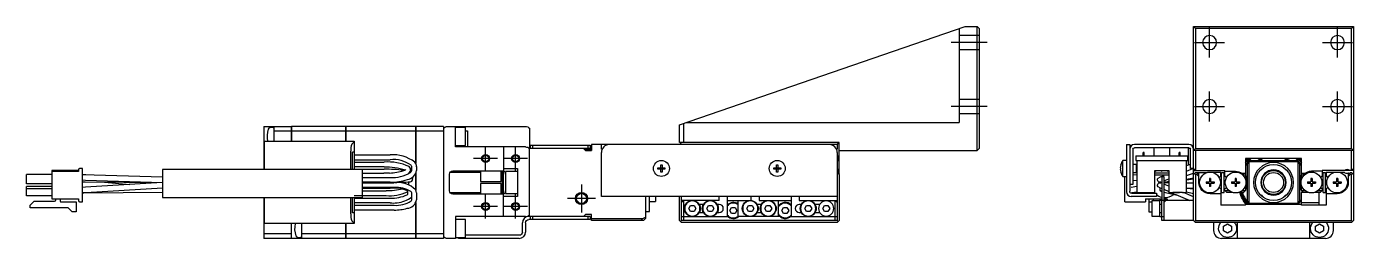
# Model space of a CAD drawing. Extents: x 0 to 695, y -8 to 604.
# Drawn here: x 362.5 to 694.6, y 276.5 to 329.5 of the extents above; entities that cross this region are included whole.
import ezdxf

# ---------------------------------------------------------------- set-up
doc = ezdxf.new("R2010")
doc.units = 0
doc.header["$LTSCALE"] = 0.5
doc.linetypes.add('CENTER', pattern=[50.8, 31.75, -6.35, 6.35, -6.35])
doc.linetypes.add('DASHED', pattern=[19.05, 12.7, -6.35])
for name, color, linetype in [('MSM_CENTER', 1, 'CENTER'), ('MSM_CONTINUOUS', 7, 'CONTINUOUS'), ('MSM_DASHED', 4, 'DASHED'), ('MSM_NARROW', 5, 'CONTINUOUS')]:
    doc.layers.add(name, color=color, linetype=linetype)

msp = doc.modelspace()

# ---------------------------------------------------------------- linework, layer by layer
at = {"layer": 'MSM_CENTER'}
for p, q in [((658.6, 321.74), (658.6, 329.24)), ((690.6, 321.74), (690.6, 329.24)), ((602.88, 325.49), (593.88, 325.49)), ((654.85, 325.49), (662.35, 325.49)), ((686.85, 325.49), (694.35, 325.49)), ((658.6, 305.74), (658.6, 313.24)), ((690.6, 305.74), (690.6, 313.24)), ((602.88, 309.49), (593.88, 309.49)), ((654.85, 309.49), (662.35, 309.49)), ((686.85, 309.49), (694.35, 309.49)), ((477.38, 293.49), (477.38, 299.49)), ((484.88, 293.49), (484.88, 299.49)), ((480.38, 296.49), (474.38, 296.49)), ((487.88, 296.49), (481.88, 296.49)), ((501.38, 289.99), (501.38, 282.99)), ((477.38, 281.49), (477.38, 287.49)), ((484.88, 281.49), (484.88, 287.49)), ((504.88, 286.49), (497.88, 286.49)), ((480.38, 284.49), (474.38, 284.49)), ((487.88, 284.49), (481.88, 284.49))]:
    msp.add_line(p, q, dxfattribs=at)
at = {"layer": 'MSM_CONTINUOUS'}
for p, q in [((525.88, 304.87), (597.38, 329.49)), ((595.88, 328.98), (595.88, 305.49)), ((597.38, 329.49), (600.38, 329.49)), ((600.38, 298.49), (600.38, 329.49)), ((600.38, 329.49), (600.88, 328.99)), ((600.88, 328.99), (600.88, 298.99)), ((654.6, 280.99), (654.6, 329.49)), ((654.6, 329.49), (655.1, 328.99)), ((654.6, 329.49), (694.6, 329.49)), ((655.1, 328.99), (655.1, 298.99)), ((694.1, 328.99), (655.1, 328.99)), ((694.1, 328.99), (694.6, 329.49)), ((694.1, 298.99), (694.1, 328.99)), ((694.6, 329.49), (694.6, 280.99)), ((421.88, 304.49), (421.88, 293.73)), ((421.88, 304.49), (428.77, 304.49)), ((424.17, 304.22), (423.41, 304.16)), ((424.38, 304.49), (424.38, 300.79)), ((428.77, 303.34), (424.38, 303.34)), ((428.77, 300.79), (428.77, 304.49)), ((428.78, 304.48), (428.77, 304.48)), ((428.78, 303.33), (428.77, 303.33)), ((428.78, 304.49), (428.78, 300.79)), ((442.38, 304.49), (428.78, 304.49)), ((442.38, 303.34), (428.78, 303.34)), ((442.38, 300.79), (442.38, 304.49)), ((442.38, 304.48), (442.39, 304.48)), ((442.38, 303.33), (442.39, 303.33)), ((442.39, 304.49), (442.39, 300.79)), ((459.88, 304.49), (442.39, 304.49)), ((459.88, 303.34), (442.39, 303.34)), ((459.88, 304.49), (459.88, 295.22)), ((459.88, 304.48), (459.89, 304.48)), ((459.88, 303.33), (459.89, 303.33)), ((466.88, 304.49), (459.89, 304.49)), ((459.89, 295.2), (459.89, 304.49)), ((466.88, 303.34), (459.89, 303.34)), ((466.88, 304.49), (466.88, 276.49)), ((467.88, 304.49), (487.38, 304.49)), ((469.88, 299.39), (469.88, 304.49)), ((472.38, 304.24), (469.88, 304.24)), ((472.38, 299.74), (472.38, 304.24)), ((472.38, 303.44), (472.88, 303.44)), ((472.88, 303.44), (472.88, 299.39)), ((488.38, 304.11), (488.38, 299.01)), ((525.88, 300.49), (525.88, 304.87)), ((526.88, 305.22), (526.88, 300.49)), ((527.68, 305.49), (595.88, 305.49)), ((421.98, 300.74), (421.88, 300.74)), ((421.98, 300.79), (421.98, 293.73)), ((421.98, 300.79), (444.48, 300.79)), ((443.88, 300.09), (444.48, 300.69)), ((444.48, 300.79), (444.48, 293.73)), ((469.88, 299.74), (472.38, 299.74)), ((487.38, 299.39), (469.88, 299.39)), ((481.88, 299.39), (481.88, 293.36)), ((488.38, 281.99), (488.38, 298.99)), ((503.58, 298.99), (488.38, 298.99)), ((488.58, 298.99), (488.58, 299.79)), ((488.58, 299.79), (503.58, 299.79)), ((489.08, 299.79), (489.08, 298.99)), ((502.38, 298.49), (501.88, 298.99)), ((503.08, 298.99), (503.08, 299.79)), ((503.58, 299.79), (503.58, 298.99)), ((503.88, 299.99), (503.88, 298.49)), ((565.38, 299.99), (503.88, 299.99)), ((506.38, 298.79), (506.38, 299.99)), ((565.88, 300.49), (525.88, 300.49)), ((526.13, 300.24), (525.88, 299.99)), ((526.38, 300.49), (526.13, 300.24)), ((526.38, 299.99), (526.13, 300.24)), ((565.63, 300.24), (565.38, 300.49)), ((565.63, 300.24), (565.38, 299.99)), ((565.38, 299.99), (565.38, 298.79)), ((565.88, 299.99), (565.63, 300.24)), ((565.88, 292.79), (565.88, 300.49)), ((600.38, 298.49), (600.88, 298.99)), ((637.8, 299.99), (638.6, 299.99)), ((637.8, 299.99), (637.8, 288.19)), ((638.6, 299.99), (638.6, 288.29)), ((653.4, 299.99), (639.8, 299.99)), ((653.4, 299.19), (639.8, 299.19)), ((644.6, 299.19), (644.6, 297.19)), ((648.6, 297.19), (648.6, 299.19)), ((653.3, 294.99), (653.3, 298.99)), ((653.75, 298.99), (653.3, 298.99)), ((654.6, 298.49), (655.1, 298.99)), ((655.1, 298.99), (694.1, 298.99)), ((694.1, 298.99), (694.6, 298.49)), ((443.62, 293.73), (443.62, 298.31)), ((444.09, 293.73), (444.09, 298.09)), ((444.48, 298.09), (444.09, 298.09)), ((444.48, 297.39), (453.48, 297.39)), ((444.48, 296.19), (453.48, 296.19)), ((444.48, 295.59), (452, 295.59)), ((503.88, 298.74), (502.13, 298.74)), ((502.38, 298.49), (503.88, 298.49)), ((506.38, 298.79), (506.55, 298.79)), ((506.38, 286.99), (506.38, 297.99)), ((565.38, 298.79), (565.21, 298.79)), ((565.38, 297.99), (565.38, 280.99)), ((565.38, 297.19), (565.68, 297.19)), ((565.38, 295.99), (565.68, 295.99)), ((565.68, 297.19), (565.68, 295.99)), ((565.88, 298.49), (600.38, 298.49)), ((636.9, 291.99), (636.9, 295.99)), ((637.8, 295.99), (636.9, 295.99)), ((639.4, 298.79), (639.4, 289.99)), ((640.1, 297.19), (640.1, 295.99)), ((640.1, 297.19), (653.1, 297.19)), ((640.1, 295.99), (653.1, 295.99)), ((640.35, 295.99), (640.35, 287.99)), ((642.23, 297.99), (641.98, 297.99)), ((641.98, 297.19), (641.98, 297.99)), ((642.23, 297.19), (642.23, 297.99)), ((651.23, 297.99), (650.98, 297.99)), ((650.98, 297.19), (650.98, 297.99)), ((651.23, 297.19), (651.23, 297.99)), ((652.85, 287.99), (652.85, 295.99)), ((653.1, 297.19), (653.1, 295.99)), ((653.8, 293.99), (653.8, 298.79)), ((694.6, 298.49), (654.6, 298.49)), ((655.1, 298.49), (655.1, 293.49)), ((681.6, 296.49), (667.6, 296.49)), ((667.6, 296.49), (667.6, 291.21)), ((668.1, 295.19), (668.9, 295.99)), ((680.6, 295.69), (668.6, 295.69)), ((668.9, 295.99), (680.3, 295.99)), ((680.3, 295.99), (680.6, 295.69)), ((680.8, 295.49), (680.6, 295.69)), ((681.6, 291.21), (681.6, 296.49)), ((694.1, 293.49), (694.1, 298.49)), ((368.83, 292.52), (362.48, 292.52)), ((362.48, 290.12), (362.48, 292.52)), ((368.83, 293.5), (368.83, 286.39)), ((375.46, 293.5), (368.83, 293.5)), ((375.46, 293.25), (368.83, 293.25)), ((375.46, 293.66), (375.46, 293.25)), ((376.48, 293.96), (375.76, 293.96)), ((376.48, 285.68), (376.48, 293.96)), ((376.6, 292.44), (376.48, 292.44)), ((377.32, 292.41), (376.48, 292.43)), ((396.48, 291.79), (376.6, 292.44)), ((396.48, 293.73), (396.48, 286.73)), ((446.48, 293.73), (396.48, 293.73)), ((452, 294.39), (444.48, 294.39)), ((446.48, 293.79), (452.02, 293.79)), ((446.48, 293.73), (446.48, 286.73)), ((446.48, 292.84), (451.93, 292.84)), ((451.9, 292.84), (451.94, 292.84)), ((457.36, 293.66), (457.42, 293.82)), ((458.55, 293.41), (458.47, 293.21)), ((458.56, 293.45), (458.55, 293.41)), ((458.88, 293.47), (458.88, 294.45)), ((459.88, 292.82), (459.88, 288.61)), ((459.89, 288.6), (459.89, 292.84)), ((460.08, 294.45), (460.08, 293.49)), ((468.38, 288.39), (468.38, 292.59)), ((476.08, 292.99), (468.49, 292.99)), ((469.18, 293.39), (481.58, 293.39)), ((476.08, 293.39), (476.08, 290.74)), ((481.28, 290.74), (481.28, 293.39)), ((481.58, 292.99), (481.28, 292.99)), ((481.58, 287.99), (481.58, 292.99)), ((481.78, 292.79), (481.58, 292.99)), ((481.78, 293.37), (481.78, 287.62)), ((481.79, 293.36), (481.88, 293.34)), ((481.88, 293.36), (481.79, 293.36)), ((481.88, 293.99), (485.38, 293.99)), ((482.38, 293.24), (482.38, 287.74)), ((485.38, 293.24), (482.38, 293.24)), ((485.38, 293.99), (485.38, 286.99)), ((520.5, 293.81), (520.5, 294.17)), ((520.5, 294.17), (521.2, 294.17)), ((521.2, 293.81), (520.5, 293.81)), ((521.2, 294.88), (521.56, 294.88)), ((521.2, 294.17), (521.2, 294.88)), ((521.21, 294.16), (521.2, 294.17)), ((521.21, 293.82), (521.2, 293.81)), ((521.2, 293.11), (521.2, 293.81)), ((521.56, 293.11), (521.2, 293.11)), ((521.21, 294.16), (521.55, 294.16)), ((521.21, 293.82), (521.21, 294.16)), ((521.55, 293.82), (521.21, 293.82)), ((521.55, 294.16), (521.56, 294.17)), ((521.55, 294.16), (521.55, 293.82)), ((521.55, 293.82), (521.56, 293.81)), ((521.56, 294.88), (521.56, 294.17)), ((521.56, 294.17), (522.27, 294.17)), ((521.56, 293.81), (521.56, 293.11)), ((522.27, 293.81), (521.56, 293.81)), ((522.27, 294.17), (522.27, 293.81)), ((549.5, 293.81), (549.5, 294.17)), ((549.5, 294.17), (550.2, 294.17)), ((550.2, 293.81), (549.5, 293.81)), ((550.2, 294.88), (550.56, 294.88)), ((550.2, 294.17), (550.2, 294.88)), ((550.21, 294.16), (550.2, 294.17)), ((550.21, 293.82), (550.2, 293.81)), ((550.2, 293.11), (550.2, 293.81)), ((550.56, 293.11), (550.2, 293.11)), ((550.21, 294.16), (550.55, 294.16)), ((550.21, 293.82), (550.21, 294.16)), ((550.55, 293.82), (550.21, 293.82)), ((550.55, 294.16), (550.56, 294.17)), ((550.55, 294.16), (550.55, 293.82)), ((550.55, 293.82), (550.56, 293.81)), ((550.56, 294.88), (550.56, 294.17)), ((550.56, 294.17), (551.27, 294.17)), ((550.56, 293.81), (550.56, 293.11)), ((551.27, 293.81), (550.56, 293.81)), ((551.27, 294.17), (551.27, 293.81)), ((565.38, 293.99), (565.88, 293.49)), ((565.88, 293.49), (565.38, 293.49)), ((565.88, 293.29), (565.38, 293.29)), ((565.48, 293.09), (565.38, 293.09)), ((565.88, 292.49), (565.38, 292.99)), ((565.63, 292.74), (565.38, 292.49)), ((565.78, 292.79), (565.78, 292.59)), ((565.88, 292.79), (565.78, 292.69)), ((565.88, 292.49), (565.88, 280.99)), ((636.21, 294.17), (636.33, 294.17)), ((636.33, 293.81), (636.21, 293.81)), ((636.33, 294.88), (636.33, 294.88)), ((636.33, 294.17), (636.33, 293.81)), ((636.33, 293.11), (636.33, 293.1)), ((640.3, 294.99), (639.4, 294.99)), ((639.4, 292.99), (640.3, 292.99)), ((640.35, 292.33), (639.4, 292.41)), ((640.3, 292.99), (640.3, 294.99)), ((640.35, 294.94), (640.3, 294.99)), ((640.3, 292.99), (640.35, 293.04)), ((644.85, 293.49), (648.35, 293.49)), ((644.85, 287.99), (644.85, 293.49)), ((648.35, 292.79), (644.85, 292.79)), ((648.35, 292.29), (644.85, 292.29)), ((647.32, 292.29), (645.92, 291.69)), ((648.35, 293.49), (648.35, 287.99)), ((653.68, 294.99), (652.85, 294.64)), ((652.85, 293.34), (654.39, 293.99)), ((652.85, 292.25), (654.6, 292.81)), ((653.3, 294.99), (653.8, 294.99)), ((654.6, 293.99), (653.8, 293.99)), ((654.6, 293.99), (655.1, 293.49)), ((654.6, 293.49), (662.4, 293.49)), ((654.85, 292.74), (654.6, 292.49)), ((654.85, 292.74), (655.1, 292.99)), ((655.1, 292.49), (654.85, 292.74)), ((655.1, 292.99), (657.99, 292.99)), ((655.4, 292.49), (655.1, 292.49)), ((655.1, 292.49), (655.1, 280.99)), ((655.9, 292.85), (655.4, 292.49)), ((655.4, 292.49), (655.9, 291.99)), ((655.9, 290.49), (655.9, 292.99)), ((661.4, 292.99), (659.41, 292.99)), ((661.4, 292.04), (661.4, 292.99)), ((661.6, 292.99), (662.2, 292.99)), ((661.6, 287.99), (661.6, 292.99)), ((662.2, 287.99), (662.2, 292.99)), ((662.4, 292.04), (662.4, 293.49)), ((662.4, 293.29), (665.1, 293.29)), ((666.7, 292.79), (667.6, 292.79)), ((667.6, 292.29), (667.25, 292.29)), ((668.1, 285.79), (668.1, 295.19)), ((668.4, 295.49), (668.4, 285.49)), ((673.54, 293.46), (673.54, 293.46)), ((680.8, 285.49), (680.8, 295.49)), ((680.8, 295.49), (681.1, 295.19)), ((681.1, 295.19), (681.1, 285.79)), ((681.6, 292.79), (682.5, 292.79)), ((681.96, 292.29), (681.6, 292.29)), ((686.8, 293.29), (684.1, 293.29)), ((694.6, 293.49), (686.8, 293.49)), ((686.8, 293.49), (686.8, 292.04)), ((687, 292.99), (687.6, 292.99)), ((687, 287.99), (687, 292.99)), ((687.6, 287.99), (687.6, 292.99)), ((689.79, 292.99), (687.8, 292.99)), ((687.8, 292.99), (687.8, 292.04)), ((692.34, 292.99), (691.21, 292.99)), ((693.3, 292.79), (693.36, 292.81)), ((693.3, 292.79), (693.3, 290.49)), ((693.3, 291.99), (693.8, 292.49)), ((693.8, 292.49), (693.36, 292.81)), ((693.66, 292.99), (694.1, 292.99)), ((694.1, 292.49), (693.8, 292.49)), ((694.1, 293.49), (694.6, 293.99)), ((694.1, 292.99), (694.35, 292.74)), ((694.35, 292.74), (694.1, 292.49)), ((694.1, 280.99), (694.1, 292.49)), ((694.6, 292.49), (694.35, 292.74)), ((368.83, 290.12), (362.48, 290.12)), ((368.83, 289.52), (362.48, 289.52)), ((362.48, 287.12), (362.48, 289.52)), ((376.48, 291.13), (377.28, 291.11)), ((376.48, 290.64), (377.15, 290.64)), ((377.26, 289.29), (376.48, 289.25)), ((377.15, 290.64), (396.46, 290.49)), ((396.46, 290.49), (377.26, 289.29)), ((377.28, 291.11), (396.48, 290.49)), ((377.34, 287.99), (396.48, 289.19)), ((382, 290.6), (388.33, 289.98)), ((446.48, 291.74), (453.48, 291.74)), ((453.48, 290.54), (446.48, 290.54)), ((446.48, 290.44), (454.48, 290.44)), ((454.48, 289.24), (446.48, 289.24)), ((453.48, 288.99), (446.48, 288.99)), ((455.54, 289.07), (453.48, 288.99)), ((458.08, 290.13), (458.03, 289.91)), ((458.08, 290.63), (458.08, 290.57)), ((458.08, 290.57), (458.08, 290.17)), ((458.08, 290.17), (458.08, 290.13)), ((458.92, 291.66), (459.05, 291.48)), ((459.05, 291.48), (459.08, 291.29)), ((476.08, 290.74), (481.28, 290.74)), ((476.08, 290.24), (476.08, 287.59)), ((481.28, 290.24), (476.08, 290.24)), ((481.28, 287.59), (481.28, 290.24)), ((636.9, 291.99), (637.8, 291.99)), ((637.35, 285.68), (637.35, 291.99)), ((639.4, 289.99), (638.6, 289.99)), ((640.35, 289.48), (638.94, 289.23)), ((639.4, 291.11), (640.35, 291.02)), ((645.92, 289.29), (646.6, 289)), ((646.39, 290.59), (646.6, 290.68)), ((646.6, 290.3), (646.39, 290.39)), ((646.6, 291.99), (647.1, 291.99)), ((646.6, 291.99), (646.6, 285.99)), ((647.1, 291.99), (647.1, 280.99)), ((647.1, 290.89), (648.35, 291.43)), ((648.35, 289.56), (647.1, 290.09)), ((648.35, 290.42), (647.46, 290.44)), ((647.63, 290.57), (648.35, 290.8)), ((652.85, 291.32), (654.6, 291.65)), ((654.6, 291.3), (652.85, 291.04)), ((654.6, 290.29), (652.85, 290.33)), ((652.85, 289.13), (654.6, 289.09)), ((654.6, 288.8), (652.85, 288.95)), ((653.2, 291.38), (653.2, 291.09)), ((653.2, 289.12), (653.2, 288.92)), ((657.7, 290.64), (658.5, 290.64)), ((657.7, 290.64), (657.7, 290.35)), ((657.7, 290.35), (658.5, 290.35)), ((658.23, 290.64), (658.23, 290.35)), ((658.85, 291.49), (658.56, 291.49)), ((658.56, 291.49), (658.56, 290.7)), ((658.56, 290.96), (658.85, 290.96)), ((658.56, 290.29), (658.56, 289.49)), ((658.56, 290.02), (658.85, 290.02)), ((658.85, 289.49), (658.56, 289.49)), ((658.85, 291.49), (658.85, 290.7)), ((658.85, 290.29), (658.85, 289.49)), ((658.91, 290.64), (659.7, 290.64)), ((658.91, 290.35), (659.7, 290.35)), ((659.17, 290.35), (659.17, 290.64)), ((659.7, 290.64), (659.7, 290.35)), ((661.14, 291.89), (661.4, 292.04)), ((661.4, 288.94), (661.14, 289.09)), ((662.4, 292.04), (662.62, 291.91)), ((662.7, 289.11), (662.4, 288.94)), ((664.1, 290.64), (664.9, 290.64)), ((664.1, 290.64), (664.1, 290.35)), ((664.1, 290.35), (664.9, 290.35)), ((664.63, 290.64), (664.63, 290.35)), ((665.25, 291.49), (664.96, 291.49)), ((664.96, 291.49), (664.96, 290.7)), ((664.96, 290.96), (665.25, 290.96)), ((664.96, 290.29), (664.96, 289.49)), ((664.96, 290.02), (665.25, 290.02)), ((665.25, 289.49), (664.96, 289.49)), ((665.25, 291.49), (665.25, 290.7)), ((665.25, 290.29), (665.25, 289.49)), ((665.31, 290.64), (666.1, 290.64)), ((665.31, 290.35), (666.1, 290.35)), ((665.57, 290.35), (665.57, 290.64)), ((666.1, 290.64), (666.1, 290.35)), ((667.6, 289.78), (667.6, 288.49)), ((671.74, 291.8), (671.8, 291.87)), ((671.8, 289.12), (671.74, 289.18)), ((671.8, 291.94), (671.8, 291.87)), ((671.8, 289.12), (671.8, 289.05)), ((681.6, 288.49), (681.6, 289.78)), ((683.1, 290.64), (683.9, 290.64)), ((683.1, 290.64), (683.1, 290.35)), ((683.1, 290.35), (683.9, 290.35)), ((683.63, 290.64), (683.63, 290.35)), ((684.25, 291.49), (683.96, 291.49)), ((683.96, 291.49), (683.96, 290.7)), ((683.96, 290.96), (684.25, 290.96)), ((683.96, 290.29), (683.96, 289.49)), ((683.96, 290.02), (684.25, 290.02)), ((684.25, 289.49), (683.96, 289.49)), ((684.25, 291.49), (684.25, 290.7)), ((684.25, 290.29), (684.25, 289.49)), ((684.31, 290.64), (685.1, 290.64)), ((684.31, 290.35), (685.1, 290.35)), ((684.57, 290.35), (684.57, 290.64)), ((685.1, 290.64), (685.1, 290.35)), ((686.5, 289.11), (686.8, 288.94)), ((686.8, 292.04), (686.58, 291.91)), ((687.8, 292.04), (688.06, 291.89)), ((688.06, 289.09), (687.8, 288.94)), ((689.5, 290.64), (690.3, 290.64)), ((689.5, 290.64), (689.5, 290.35)), ((689.5, 290.35), (690.3, 290.35)), ((690.03, 290.64), (690.03, 290.35)), ((690.65, 291.49), (690.36, 291.49)), ((690.36, 291.49), (690.36, 290.7)), ((690.36, 290.96), (690.65, 290.96)), ((690.36, 290.29), (690.36, 289.49)), ((690.36, 290.02), (690.65, 290.02)), ((690.65, 289.49), (690.36, 289.49)), ((690.65, 291.49), (690.65, 290.7)), ((690.65, 290.29), (690.65, 289.49)), ((690.71, 290.64), (691.5, 290.64)), ((690.71, 290.35), (691.5, 290.35)), ((690.97, 290.35), (690.97, 290.64)), ((691.5, 290.64), (691.5, 290.35)), ((368.83, 288.92), (362.48, 288.92)), ((368.83, 287.12), (362.48, 287.12)), ((363.37, 284.83), (364.37, 285.83)), ((364.37, 285.83), (369.5, 285.83)), ((368.83, 286.39), (375.46, 286.39)), ((369.78, 286.11), (369.78, 286.39)), ((370.93, 286.39), (370.93, 285.79)), ((371.08, 285.64), (374.93, 285.64)), ((374.93, 285.64), (374.93, 283.11)), ((375.46, 286.39), (375.46, 285.98)), ((375.76, 285.68), (376.48, 285.68)), ((376.48, 287.95), (377.34, 287.99)), ((376.48, 287.94), (377.09, 287.95)), ((376.48, 287.94), (376.81, 287.94)), ((376.81, 287.94), (396.48, 288.1)), ((396.48, 286.73), (446.48, 286.73)), ((421.88, 286.73), (421.88, 276.49)), ((421.98, 286.73), (421.98, 280.19)), ((443.62, 282.67), (443.62, 286.73)), ((444.09, 282.89), (444.09, 286.73)), ((452.48, 287.19), (444.48, 287.19)), ((444.48, 286.73), (444.48, 280.19)), ((444.48, 286.59), (453.48, 286.59)), ((446.48, 288.39), (452.48, 288.39)), ((457.88, 287.55), (457.88, 288.29)), ((458.88, 286.15), (458.88, 287.89)), ((460.08, 287.89), (460.08, 286.15)), ((468.49, 287.99), (476.08, 287.99)), ((481.58, 287.59), (469.18, 287.59)), ((481.28, 287.99), (481.58, 287.99)), ((481.58, 287.99), (481.78, 288.19)), ((481.87, 287.65), (481.79, 287.62)), ((481.88, 287.62), (481.79, 287.62)), ((481.88, 281.99), (481.88, 287.62)), ((485.38, 286.99), (481.88, 286.99)), ((482.38, 287.74), (485.38, 287.74)), ((565.38, 286.99), (506.38, 286.99)), ((517.38, 286.99), (517.38, 281.49)), ((518.38, 283.24), (518.38, 286.99)), ((518.38, 285.74), (519.88, 285.74)), ((519.88, 286.99), (519.88, 285.74)), ((525.88, 280.99), (525.88, 286.99)), ((526.38, 280.99), (526.38, 286.99)), ((535.88, 285.99), (526.38, 285.99)), ((526.38, 285.49), (526.88, 285.99)), ((526.88, 285.99), (526.88, 280.99)), ((535.88, 285.99), (535.88, 286.99)), ((537.88, 286.99), (537.88, 281.99)), ((537.88, 285.99), (543.88, 285.99)), ((540.58, 281.99), (540.58, 285.99)), ((543.88, 285.99), (543.88, 286.99)), ((545.88, 286.99), (545.88, 285.99)), ((545.88, 285.99), (553.88, 285.99)), ((550.58, 285.99), (550.58, 281.99)), ((553.88, 286.99), (553.88, 281.99)), ((555.88, 286.99), (555.88, 285.99)), ((555.88, 285.99), (565.38, 285.99)), ((564.88, 280.99), (564.88, 285.99)), ((564.88, 285.99), (565.38, 285.49)), ((637.35, 285.68), (642.55, 285.68)), ((645.3, 286.99), (639, 286.99)), ((639.1, 287.79), (645.3, 287.79)), ((639.16, 287.95), (640.35, 288.16)), ((640.35, 287.99), (644.85, 287.99)), ((641.77, 287.94), (643.45, 287.99)), ((642.55, 286.39), (646.6, 286.39)), ((642.55, 286.39), (642.55, 285.68)), ((643.35, 286.14), (643.35, 283.11)), ((643.35, 285.64), (644.1, 285.64)), ((644.1, 285.89), (644.1, 282.09)), ((646.1, 285.89), (644.1, 285.89)), ((644.46, 286.39), (644.46, 285.89)), ((645.3, 287.79), (645.3, 286.99)), ((646.1, 281.99), (646.1, 285.99)), ((654.6, 285.99), (646.1, 285.99)), ((646.11, 286.39), (646.11, 285.99)), ((646.6, 281.99), (646.6, 285.99)), ((647.1, 288.79), (648.35, 288.26)), ((647.1, 288.07), (650.58, 287.31)), ((647.1, 286.39), (648.01, 286.39)), ((647.1, 285.49), (647.6, 285.99)), ((647.21, 286.14), (647.21, 285.99)), ((648.01, 286.39), (648.01, 285.99)), ((648.35, 287.99), (649.35, 287.99)), ((648.97, 287.99), (653.68, 285.99)), ((649.35, 288.09), (651.85, 288.09)), ((649.35, 287.99), (649.35, 288.09)), ((650.15, 288.09), (650.15, 287.99)), ((650.15, 287.99), (651.05, 287.99)), ((650.53, 288.09), (650.53, 287.99)), ((650.68, 288.09), (650.68, 287.99)), ((651.05, 288.09), (651.05, 287.99)), ((651.85, 287.99), (651.85, 288.09)), ((651.85, 287.99), (652.85, 287.99)), ((654.6, 286.9), (652.04, 287.99)), ((654.6, 287.66), (652.85, 288.04)), ((653.2, 286.2), (653.2, 285.99)), ((661.4, 287.69), (658.7, 287.69)), ((661.4, 288.94), (661.4, 284.79)), ((661.6, 287.99), (662.2, 287.99)), ((662.4, 288.49), (662.4, 288.94)), ((662.4, 288.49), (663.44, 288.49)), ((662.9, 287.99), (662.4, 288.49)), ((664.39, 287.99), (662.9, 287.99)), ((667.1, 287.99), (665.81, 287.99)), ((666.76, 288.49), (667.6, 288.49)), ((667.6, 288.49), (667.1, 287.99)), ((668.9, 284.99), (668.1, 285.79)), ((671.44, 287.29), (671.63, 287.29)), ((671.85, 287.07), (671.63, 287.29)), ((671.85, 287.07), (671.68, 287.07)), ((671.85, 286.93), (671.85, 287.07)), ((671.85, 286.93), (671.85, 286.93)), ((673.54, 287.53), (673.54, 287.53)), ((677.58, 287.29), (677.35, 287.07)), ((677.52, 287.07), (677.35, 287.07)), ((677.35, 287.07), (677.35, 286.93)), ((677.58, 287.29), (677.76, 287.29)), ((681.1, 285.79), (680.8, 285.49)), ((683.39, 287.99), (681.55, 287.99)), ((681.55, 287.99), (681.55, 284.99)), ((681.6, 288.49), (682.44, 288.49)), ((682.1, 287.99), (681.6, 288.49)), ((686.3, 287.99), (684.81, 287.99)), ((685.76, 288.49), (686.8, 288.49)), ((686.05, 284.79), (686.05, 287.99)), ((686.8, 288.49), (686.3, 287.99)), ((686.8, 288.94), (686.8, 288.49)), ((687, 287.99), (687.6, 287.99)), ((687.8, 288.94), (687.8, 284.79)), ((690.5, 287.69), (687.8, 287.69)), ((363.37, 284.13), (363.37, 284.83)), ((372.91, 284.13), (363.37, 284.13)), ((373.93, 283.11), (372.91, 284.13)), ((374.93, 283.11), (373.93, 283.11)), ((444.48, 282.89), (444.09, 282.89)), ((453.48, 285.39), (444.48, 285.39)), ((444.48, 284.79), (454.48, 284.79)), ((454.48, 283.59), (444.48, 283.59)), ((459.88, 285.52), (459.88, 276.49)), ((459.89, 276.49), (459.89, 285.55)), ((501.88, 281.99), (502.38, 282.49)), ((503.88, 282.49), (502.38, 282.49)), ((503.88, 280.99), (503.88, 282.49)), ((517.38, 283.24), (518.38, 283.24)), ((528.27, 283.99), (528.7, 284.74)), ((528.7, 283.24), (528.27, 283.99)), ((528.7, 284.74), (529.56, 284.74)), ((529.56, 283.24), (528.7, 283.24)), ((529.56, 284.74), (530, 283.99)), ((530, 283.99), (529.56, 283.24)), ((531.9, 284.99), (530.86, 284.99)), ((530.86, 282.99), (531.9, 282.99)), ((532.77, 283.99), (533.2, 284.74)), ((533.2, 283.24), (532.77, 283.99)), ((533.2, 284.74), (534.06, 284.74)), ((534.06, 283.24), (533.2, 283.24)), ((534.06, 284.74), (534.5, 283.99)), ((534.5, 283.99), (534.06, 283.24)), ((535.88, 284.99), (535.36, 284.99)), ((535.36, 282.99), (535.88, 282.99)), ((538.52, 283.49), (538.95, 284.24)), ((538.95, 282.74), (538.52, 283.49)), ((538.95, 284.24), (539.81, 284.24)), ((539.81, 282.74), (538.95, 282.74)), ((539.81, 284.24), (540.25, 283.49)), ((540.25, 283.49), (539.81, 282.74)), ((542.77, 283.99), (543.2, 284.74)), ((543.2, 283.24), (542.77, 283.99)), ((543.2, 284.74), (544.06, 284.74)), ((544.06, 283.24), (543.2, 283.24)), ((544.06, 284.74), (544.5, 283.99)), ((544.5, 283.99), (544.06, 283.24)), ((546.4, 284.99), (545.36, 284.99)), ((545.36, 282.99), (546.4, 282.99)), ((547.27, 283.99), (547.7, 284.74)), ((547.7, 283.24), (547.27, 283.99)), ((547.7, 284.74), (548.56, 284.74)), ((548.56, 283.24), (547.7, 283.24)), ((548.56, 284.74), (549, 283.99)), ((549, 283.99), (548.56, 283.24)), ((551.52, 283.49), (551.95, 284.24)), ((551.95, 282.74), (551.52, 283.49)), ((551.95, 284.24), (552.81, 284.24)), ((552.81, 282.74), (551.95, 282.74)), ((552.81, 284.24), (553.25, 283.49)), ((553.25, 283.49), (552.81, 282.74)), ((556.4, 284.99), (555.88, 284.99)), ((555.88, 282.99), (556.4, 282.99)), ((557.27, 283.99), (557.7, 284.74)), ((557.7, 283.24), (557.27, 283.99)), ((557.7, 284.74), (558.56, 284.74)), ((558.56, 283.24), (557.7, 283.24)), ((558.56, 284.74), (559, 283.99)), ((559, 283.99), (558.56, 283.24)), ((561.02, 284.99), (559.86, 284.99)), ((559.86, 282.99), (561.02, 282.99)), ((561.77, 283.99), (562.2, 284.74)), ((562.2, 283.24), (561.77, 283.99)), ((562.2, 284.74), (563.06, 284.74)), ((563.06, 283.24), (562.2, 283.24)), ((563.06, 284.74), (563.5, 283.99)), ((563.5, 283.99), (563.06, 283.24)), ((643.35, 283.11), (644.1, 283.11)), ((646.6, 284.99), (646.1, 284.99)), ((646.1, 282.99), (646.6, 282.99)), ((667.6, 284.79), (661.4, 284.79)), ((667.6, 284.79), (667.6, 284.99)), ((681.6, 284.99), (667.6, 284.99)), ((668.6, 285.29), (680.6, 285.29)), ((680.8, 285.49), (680.3, 284.99)), ((681.55, 285.49), (686.05, 285.49)), ((681.6, 284.79), (681.6, 284.99)), ((687.8, 284.79), (681.6, 284.79)), ((444.48, 280.19), (421.98, 280.19)), ((428.77, 276.49), (428.77, 280.19)), ((428.78, 276.49), (428.78, 280.19)), ((431.28, 280.19), (431.28, 276.49)), ((442.38, 276.49), (442.38, 280.19)), ((442.39, 280.19), (442.39, 276.49)), ((444.48, 280.3), (443.88, 280.9)), ((469.88, 281.99), (469.88, 276.49)), ((487.38, 281.99), (469.88, 281.99)), ((472.38, 281.24), (469.88, 281.24)), ((472.38, 276.74), (472.38, 281.24)), ((486.58, 278.09), (486.58, 280.39)), ((487.38, 280.39), (487.38, 278.09)), ((503.58, 281.99), (488.18, 281.99)), ((503.58, 281.19), (488.18, 281.19)), ((488.58, 281.19), (488.58, 281.99)), ((489.08, 281.99), (489.08, 281.19)), ((503.08, 281.19), (503.08, 281.99)), ((503.58, 281.99), (503.58, 281.19)), ((503.88, 281.49), (516.77, 281.49)), ((516.88, 280.99), (503.88, 280.99)), ((516.27, 280.99), (516.77, 281.49)), ((516.77, 281.49), (517.38, 281.8)), ((517.38, 281.49), (516.88, 280.99)), ((525.88, 280.99), (526.13, 280.74)), ((526.13, 280.74), (526.38, 280.99)), ((526.13, 280.74), (526.38, 280.49)), ((526.38, 281.99), (538.06, 281.99)), ((565.38, 280.99), (526.38, 280.99)), ((565.38, 280.49), (526.38, 280.49)), ((551.06, 281.99), (540.58, 281.99)), ((553.7, 281.99), (565.38, 281.99)), ((565.38, 280.99), (565.63, 280.74)), ((565.38, 280.49), (565.63, 280.74)), ((565.63, 280.74), (565.88, 280.99)), ((644.1, 282.09), (646.1, 282.09)), ((646.1, 281.99), (647.1, 281.99)), ((646.6, 280.99), (646.6, 281.99)), ((654.6, 280.99), (646.6, 280.99)), ((654.6, 280.99), (654.85, 280.74)), ((654.85, 280.74), (655.1, 280.99)), ((655.1, 280.49), (654.85, 280.74)), ((655.1, 280.99), (694.1, 280.99)), ((694.1, 280.49), (655.1, 280.49)), ((659.6, 280.37), (658.9, 280.49)), ((659.6, 280.49), (659.6, 278.49)), ((662.1, 279.57), (663.1, 280.15)), ((662.1, 278.42), (662.1, 279.57)), ((663.1, 280.15), (664.1, 279.57)), ((664.1, 279.57), (664.1, 278.42)), ((665.6, 276.49), (665.6, 280.49)), ((683.6, 280.49), (683.6, 276.49)), ((685.1, 279.57), (686.1, 280.15)), ((685.1, 278.42), (685.1, 279.57)), ((686.1, 280.15), (687.1, 279.57)), ((687.1, 279.57), (687.1, 278.42)), ((689.6, 278.49), (689.6, 280.49)), ((694.6, 280.99), (694.1, 280.49)), ((694.1, 280.99), (694.35, 280.74)), ((428.77, 277.65), (421.88, 277.65)), ((428.77, 276.49), (421.88, 276.49)), ((428.78, 277.65), (428.77, 277.65)), ((428.78, 276.5), (428.77, 276.5)), ((442.38, 276.49), (428.78, 276.49)), ((430.3, 276.83), (431.06, 276.76)), ((442.38, 277.65), (431.28, 277.65)), ((442.38, 277.65), (442.39, 277.65)), ((442.38, 276.5), (442.39, 276.5)), ((459.88, 277.65), (442.39, 277.65)), ((459.88, 276.49), (442.39, 276.49)), ((459.88, 277.65), (459.89, 277.65)), ((459.88, 276.5), (459.89, 276.5)), ((466.88, 277.65), (459.89, 277.65)), ((466.88, 276.49), (459.89, 276.49)), ((469.88, 276.49), (467.88, 276.49)), ((469.88, 276.74), (472.38, 276.74)), ((470.58, 276.49), (470.58, 276.74)), ((485.78, 276.49), (470.58, 276.49)), ((471.08, 276.74), (471.08, 276.49)), ((485.78, 277.29), (472.38, 277.29)), ((665.6, 276.49), (661.6, 276.49)), ((663.1, 277.84), (662.1, 278.42)), ((664.1, 278.42), (663.1, 277.84)), ((683.6, 276.49), (665.6, 276.49)), ((687.6, 276.49), (683.6, 276.49)), ((686.1, 277.84), (685.1, 278.42)), ((687.1, 278.42), (686.1, 277.84))]:
    msp.add_line(p, q, dxfattribs=at)
at = {"layer": 'MSM_CONTINUOUS', "extrusion": (0, 0, -1)}
for centre, radius in [((-658.6, 325.49), 1.75), ((-690.6, 325.49), 1.75), ((-658.6, 309.49), 1.75), ((-690.6, 309.49), 1.75), ((-674.6, 290.49), 5), ((-674.6, 290.49), 3.15), ((-529.13, 283.99), 1.9), ((-533.63, 283.99), 1.9), ((-543.63, 283.99), 1.9), ((-548.13, 283.99), 1.9), ((-558.13, 283.99), 1.9), ((-562.63, 283.99), 1.9)]:
    msp.add_circle(centre, radius, dxfattribs=at)
at = {"layer": 'MSM_CONTINUOUS'}
for centre, radius in [((477.38, 296.49), 0.783), ((484.88, 296.49), 0.783), ((521.38, 293.99), 2), ((550.38, 293.99), 2), ((658.7, 290.49), 2.6), ((665.1, 290.49), 2.6), ((674.6, 290.49), 4.5), ((674.6, 290.49), 3), ((684.1, 290.49), 2.6), ((690.5, 290.49), 2.6), ((501.38, 286.49), 1.23), ((529.13, 283.99), 2), ((533.63, 283.99), 2), ((543.63, 283.99), 2), ((548.13, 283.99), 2), ((558.13, 283.99), 2), ((477.38, 284.49), 0.783), ((484.88, 284.49), 0.783)]:
    msp.add_circle(centre, radius, dxfattribs=at)
for centre, radius, start, end in [((428.69, 301.99), 6, 162.3708, 191.537), ((423.45, 303.66), 0.5, 95, 162.3708), ((424.19, 304.02), 0.2, 18.1949, 95), ((448.25, 298.53), 4.64, 160.4546, 182.713), ((508.38, 297.99), 2, 90, 180), ((563.38, 297.99), 2, 0, 90), ((639.8, 298.79), 1.2, 90, 180), ((653.4, 298.79), 1.2, 0, 90), ((452.92, 282.89), 12.73, 65.3814, 94.1546), ((454.24, 288.69), 8.74, 51.6765, 94.9803), ((454.23, 288.51), 7.72, 54.3313, 95.5619), ((639.4, 293.99), 3.2, 141.3178, 163.8775), ((674.6, 290.49), 8.2, 132.9703, 148.6119), ((674.6, 290.49), 6.5, 112.6199, 122.2042), ((674.6, 290.49), 6.5, 57.7958, 67.3801), ((674.6, 290.49), 8.2, 31.3881, 47.0297), ((375.76, 293.66), 0.3, 90, 180), ((452.67, 306.59), 13.77, 267.0004, 267.0016), ((452.76, 266.93), 26.87, 81.1484, 91.5762), ((452.67, 306.59), 13.77, 272.8028, 287.8241), ((454.06, 300.37), 8.65, 266.1439, 301.4476), ((456.83, 294.33), 0.846, 273.0873, 308.5311), ((457.37, 293.93), 2.75, 278.9432, 350.7276), ((457.35, 293.66), 1.21, 310.2216, 338.1544), ((457.62, 293.71), 0.978, 345.1348, 51.2961), ((458.02, 293.69), 0.889, 308.882, 346.1339), ((458.26, 294.37), 0.622, 6.9392, 41.0969), ((458.36, 294.41), 1.72, 1.1046, 40.9976), ((481.58, 292.59), 0.802, 0.0987, 68.3566), ((565.48, 292.79), 0.3, 0, 90), ((639.4, 293.99), 3.19, 163.8933, 176.7703), ((639.4, 293.99), 3.19, 183.2297, 196.1067), ((639.4, 293.99), 3.2, 196.1225, 218.6822), ((645.1, 293.59), 0.25, 203.5782, 336.4218), ((646.6, 293.59), 0.25, 203.5782, 336.4218), ((648.1, 293.59), 0.25, 203.5782, 336.4218), ((665.1, 290.49), 2.8, 40.0052, 55.2281), ((684.1, 290.49), 2.8, 90, 139.9948), ((693, 292.74), 1, 48.5904, 131.4096), ((453.68, 303.48), 12.93, 269.1445, 288.5736), ((454.76, 360.52), 69.98, 269.4917, 273.0744), ((452.78, 275.19), 14.15, 69.6946, 83.3429), ((455.33, 284.07), 6.43, 44.963, 97.5807), ((454.96, 282.13), 7.13, 58.56, 93.8379), ((458.46, 291.27), 0.622, 275.0583, 1.8855), ((661.9, 290.49), 1.59, 100.8931, 126.1972), ((661.9, 290.49), 1.59, 233.8028, 259.1069), ((661.9, 290.49), 1.59, 53.8028, 79.1069), ((661.9, 290.49), 1.59, 280.8931, 306.1972), ((687.3, 290.49), 1.59, 100.8931, 126.1972), ((687.42, 290.38), 1.75, 118.6217, 127.006), ((687.42, 290.61), 1.75, 232.994, 238.6217), ((687.3, 290.49), 1.59, 233.8028, 259.1069), ((687.3, 290.49), 1.59, 53.8028, 79.1069), ((687.3, 290.49), 1.59, 280.8931, 306.1972), ((369.5, 286.11), 0.28, 270, 0), ((371.08, 285.79), 0.15, 180, 270), ((375.76, 285.98), 0.3, 180, 270), ((453.32, 298.13), 10.96, 265.615, 294.1334), ((454.01, 295.3), 8.72, 266.5414, 295.3793), ((454.99, 291.63), 6.86, 265.7338, 303.1423), ((454.42, 292.59), 7.25, 276.3701, 308.0137), ((457.34, 287.87), 0.679, 37.4987, 59.8257), ((457.53, 286.62), 2.6, 274.529, 349.4489), ((456.96, 288.39), 1.25, 309.0936, 317.7837), ((457.65, 288.34), 0.266, 304.411, 329.3913), ((458.41, 287.82), 0.476, 8.6138, 56.2676), ((458.38, 286.25), 0.517, 315.2404, 348.1418), ((458.63, 287.88), 1.45, 0.4058, 30.4027), ((481.58, 288.39), 0.801, 291.0842, 359.9342), ((639, 288.19), 1.2, 180, 270), ((647.45, 290.23), 3.5, 219.6364, 224.0317), ((647.45, 290.23), 3.5, 232.1, 255.9447), ((647.45, 290.23), 3.5, 264.2608, 309.1138), ((674.6, 290.49), 8.5, 197.1046, 220.3202), ((674.6, 290.49), 8.2, 197.7508, 222.1236), ((674.6, 290.49), 8.2, 317.8764, 327.9474), ((448.12, 282.43), 4.51, 176.9565, 199.8759), ((454.35, 293.8), 8.45, 264.0847, 275.9153), ((454.6, 294.99), 11.39, 269.4263, 285.9737), ((487.38, 283.49), 1.5, 270, 311.8103), ((535.88, 283.99), 1, 270, 90), ((539.38, 283.49), 2, 53.1301, 138.5904), ((542.58, 283.99), 1, 154.6316, 205.3684), ((552.38, 283.49), 2, 41.4096, 154.1581), ((552.38, 283.49), 2, 205.8419, 318.5904), ((555.88, 283.99), 1, 90, 270), ((435.58, 278.99), 6, 168.463, 197.6291), ((488.18, 280.39), 1.6, 90, 180), ((539.38, 283.49), 2, 221.4096, 311.4096), ((430.34, 277.33), 0.5, 197.6292, 265), ((431.08, 276.96), 0.2, 265, 0), ((485.78, 278.09), 1.6, 270, 0), ((661.6, 278.49), 2, 180, 270), ((687.6, 278.49), 2, 270, 0)]:
    msp.add_arc(centre, radius, start, end, dxfattribs=at)
at = {"layer": 'MSM_CONTINUOUS', "extrusion": (0, 0, -1)}
for centre, radius, start, end in [((-467.88, 302.99), 1.5, 48.1897, 90), ((-487.38, 302.99), 1.5, 90, 131.8103), ((-487.38, 297.89), 1.5, 90, 131.8103), ((-639.8, 298.79), 0.4, 0, 90), ((-653.4, 298.79), 0.4, 90, 180), ((-674.6, 290.49), 8.5, 34.5603, 44.9009), ((-674.6, 290.49), 9, 38.9424, 41.8103), ((-674.6, 290.49), 8.8, 37.3018, 42.9859), ((-674.6, 290.49), 6.8, 53.9811, 61.9275), ((-674.6, 290.49), 6.8, 118.0725, 126.0189), ((-674.6, 290.49), 8.5, 135.0991, 145.4397), ((-674.6, 290.49), 8.8, 137.0141, 142.6982), ((-674.6, 290.49), 9, 138.1897, 141.0576), ((-452.68, 318.12), 25.29, 268.5191, 271.6777), ((-452.77, 280.63), 13.78, 86.7908, 109.3093), ((-469.18, 292.59), 0.8, 0, 90), ((-481.58, 292.59), 0.8, 90, 105.1266), ((-665.1, 290.49), 2.8, 90, 124.7719), ((-674.6, 290.49), 6.8, 342.9174, 17.0826), ((-674.6, 290.49), 6.8, 162.9174, 197.0826), ((-693, 293.74), 1, 252.5424, 311.4096), ((-453.95, 277.05), 13.5, 87.9949, 95.1375), ((-646.15, 291.14), 0.6, 246.9836, 66.9836), ((-646.15, 289.84), 0.6, 293.0164, 113.0164), ((-646.8, 288.75), 0.6, 289.4714, 38.0277), ((-647.45, 291.14), 0.6, 252.212, 305.6856), ((-647.45, 289.84), 0.6, 54.3144, 91.1935), ((-648.75, 291.14), 0.6, 311.8103, 322.4513), ((-658.7, 290.49), 2.8, 270, 0), ((-658.5, 290.7), 0.06, 180, 270), ((-658.5, 290.29), 0.06, 90, 180), ((-658.91, 290.7), 0.06, 270, 0), ((-658.91, 290.29), 0.06, 0, 90), ((-662.02, 290.38), 1.75, 52.994, 60), ((-662.02, 290.61), 1.75, 300, 307.006), ((-661.79, 290.38), 1.75, 118.6217, 127.006), ((-661.79, 290.61), 1.75, 232.994, 238.6217), ((-664.9, 290.7), 0.06, 180, 270), ((-664.9, 290.29), 0.06, 90, 180), ((-665.31, 290.7), 0.06, 270, 0), ((-665.31, 290.29), 0.06, 0, 90), ((-683.9, 290.7), 0.06, 180, 270), ((-683.9, 290.29), 0.06, 90, 180), ((-684.31, 290.7), 0.06, 270, 0), ((-684.31, 290.29), 0.06, 0, 90), ((-687.19, 290.38), 1.75, 120, 127.006), ((-687.19, 290.61), 1.75, 232.994, 240), ((-690.3, 290.7), 0.06, 180, 270), ((-690.3, 290.29), 0.06, 90, 180), ((-690.5, 290.49), 2.8, 180, 270), ((-690.71, 290.7), 0.06, 270, 0), ((-690.71, 290.29), 0.06, 0, 90), ((-452.91, 304.19), 15.8, 256.5872, 271.5576), ((-469.18, 288.39), 0.8, 270, 0), ((-481.58, 288.39), 0.8, 254.8734, 270), ((-639.1, 288.29), 0.5, 270, 0), ((-643.1, 286.14), 0.25, 90, 180), ((-647.46, 286.14), 0.25, 0, 90), ((-674.6, 290.49), 8.8, 321.3178, 343.4955), ((-674.6, 290.49), 8.5, 319.6798, 342.8954), ((-539.38, 283.49), 1.9, 37.8636, 129.1667), ((-539.38, 283.49), 1.9, 230.8333, 322.1364), ((-552.38, 283.49), 1.9, 18.6717, 142.1363), ((-552.38, 283.49), 1.9, 217.8636, 341.3283), ((-674.6, 290.49), 8.8, 217.8357, 218.6822), ((-488.18, 280.39), 0.8, 0, 90), ((-663.1, 278.99), 2.25, 138.1897, 41.8103), ((-686.1, 278.99), 2.25, 138.1897, 41.8103), ((-467.88, 277.99), 1.5, 270, 311.8103), ((-485.78, 278.09), 0.8, 180, 270)]:
    msp.add_arc(centre, radius, start, end, dxfattribs=at)
at = {"layer": 'MSM_DASHED'}
for p, q in [((600.88, 327.24), (595.88, 327.24)), ((595.88, 323.74), (600.88, 323.74)), ((600.88, 311.24), (595.88, 311.24)), ((595.88, 307.74), (600.88, 307.74))]:
    msp.add_line(p, q, dxfattribs=at)
at = {"layer": 'MSM_NARROW'}
msp.add_line((671.85, 286.93), (671.85, 286.93), dxfattribs=at)
for centre, radius in [((477.38, 296.49), 1), ((484.88, 296.49), 1), ((674.6, 290.49), 2.5), ((501.38, 286.49), 1.5), ((477.38, 284.49), 1), ((484.88, 284.49), 1)]:
    msp.add_circle(centre, radius, dxfattribs=at)

doc.saveas('drawing.dxf')
